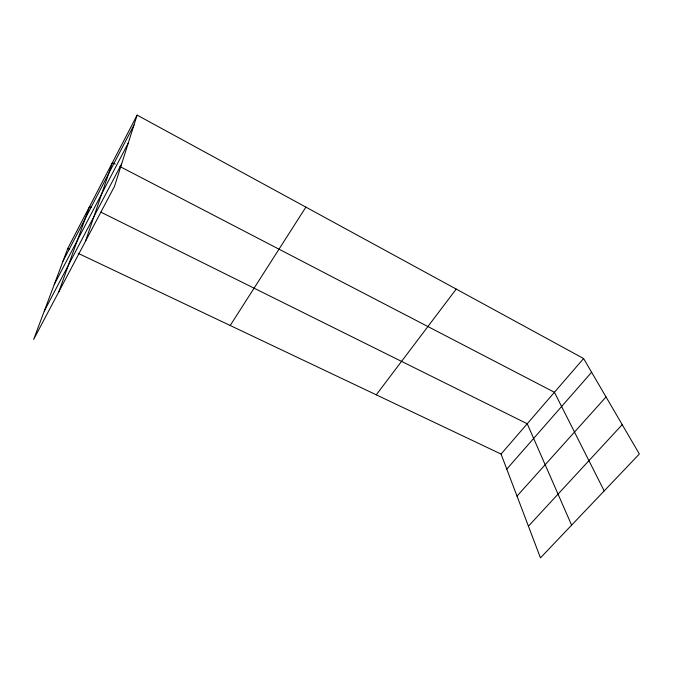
<?xml version="1.0" encoding="UTF-8"?>
<svg xmlns="http://www.w3.org/2000/svg" width="673" height="673" viewBox="0 0 673 673"><rect width="100%" height="100%" fill="white"/><g stroke="black" fill="none" stroke-linecap="round" stroke-linejoin="round"><path stroke-width="1.01" d="M137.132 115.117L114.528 186.286L33.65 339.428L67.78 248.413L137.132 115.117L583.592 358.524L639.35 453.989L540.461 557.883L501.057 454.056L78.169 253.342M85.429 241.388L112.416 162.622L115.184 164.061M58.812 291.796L89.568 206.527L91.452 207.461M62.976 261.233L133.986 125.018M54.244 284.511L128.24 143.097M44.325 310.968L121.67 163.808M230.208 325.505L305.895 207.124M376.266 394.824L456.218 289.079M501.057 454.056L583.592 358.524M506.769 469.115L591.609 372.253M517.007 496.085L606.037 396.952M528.431 526.177L622.205 424.646M67.78 248.413L69.672 249.304M100.874 212.138L527.228 423.763L571.621 525.15M119.811 166.467L554.426 392.283L604.194 490.928"/></g></svg>
